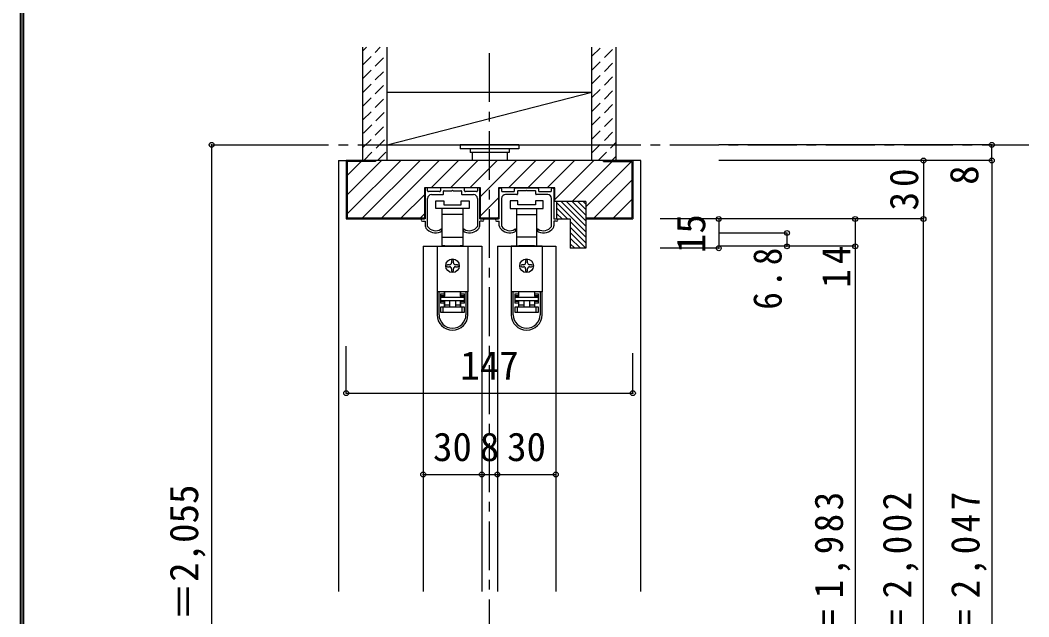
# Model space of a CAD drawing. Units: millimetres at full size, sheet at 1:5; details may follow other scales. Extents: x -973 to 977, y -718 to 696.
# Drawn here: x -973 to -456, y -301 to 5 of the extents above; entities that cross this region are included whole.
import ezdxf
from ezdxf.enums import TextEntityAlignment as Align

# ---------------------------------------------------------------- set-up
doc = ezdxf.new("R2010")
doc.units = ezdxf.units.MM
doc.header["$LTSCALE"] = 5
doc.header["$PDMODE"] = 32
doc.header["$PDSIZE"] = 2.5
doc.linetypes.add('CHAIN1', pattern=[8, 5, -1, 1, -1])
doc.linetypes.add('DASHED1', pattern=[1.8, 1.2, -0.6])
for name, color, linetype in [('0-1_通り芯', 4, 'CHAIN1'), ('0-2_柱', 7, 'Continuous'), ('0-3_仕上げ', 2, 'Continuous'), ('0-4_枠', 3, 'Continuous'), ('0-6_扉', 6, 'Continuous'), ('0-7_金物', 7, 'Continuous'), ('0-B_寸法', 7, 'Continuous'), ('0-C_ハッチ', 4, 'DASHED1'), ('F-1_枠', 6, 'Continuous')]:
    doc.layers.add(name, color=color, linetype=linetype)
doc.styles.add('ＭＳ ゴシック', font='')
doc.styles.get('ＭＳ ゴシック').set_extended_font_data('MS Gothic')

msp = doc.modelspace()

# ---------------------------------------------------------------- linework, layer by layer
at = {"layer": '0-1_通り芯'}
for p, q in [((-732.68, -517.167), (-732.68, -9.167)), ((-840.18, -59.167), (-456.18, -59.167))]:
    msp.add_line(p, q, dxfattribs=at)
at = {"layer": '0-2_柱', "color": 3}
for p, q in [((-785.18, -32.167), (-680.18, -32.167)), ((-785.18, -59.167), (-680.18, -59.167))]:
    msp.add_line(p, q, dxfattribs=at)
at = {"layer": '0-2_柱'}
msp.add_line((-785.18, -59.167), (-680.18, -32.167), dxfattribs=at)
at = {"layer": '0-2_柱', "color": 4}
for q in [(-875.18, -517.167), (-840.18, -59.167)]:
    msp.add_line((-875.18, -59.167), q, dxfattribs=at)
at = {"layer": '0-2_柱'}
msp.add_point((-875.18, -59.167), dxfattribs=at)
at = {"layer": '0-3_仕上げ'}
for p, q in [((-797.68, -67.167), (-797.68, -9.167)), ((-785.18, -67.167), (-785.18, -9.167)), ((-680.18, -67.167), (-680.18, -9.167)), ((-667.68, -67.167), (-667.68, -9.167))]:
    msp.add_line(p, q, dxfattribs=at)
at = {"layer": '0-4_枠', "color": 4}
for p, q in [((-810.18, -67.167), (-806.18, -67.167)), ((-810.18, -67.167), (-810.18, -288.167)), ((-655.18, -67.167), (-659.18, -67.167)), ((-655.18, -288.167), (-655.18, -67.167))]:
    msp.add_line(p, q, dxfattribs=at)
at = {"layer": '0-4_枠'}
for p, q in [((-791.18, -67.167), (-791.18, -67.667)), ((-674.18, -67.667), (-674.18, -67.167)), ((-659.18, -67.167), (-659.18, -97.167)), ((-805.68, -67.667), (-805.68, -96.667)), ((-791.18, -67.667), (-805.68, -67.667)), ((-674.18, -67.667), (-659.68, -67.667)), ((-659.68, -67.667), (-659.68, -96.667)), ((-737.28, -97.167), (-737.28, -81.167)), ((-699.28, -81.167), (-728.08, -81.167)), ((-728.08, -81.167), (-728.08, -97.167)), ((-683.28, -88.167), (-683.28, -112.167)), ((-806.18, -97.167), (-766.08, -97.167)), ((-805.68, -96.667), (-766.08, -96.667)), ((-737.28, -96.667), (-728.08, -96.667)), ((-737.28, -97.167), (-728.08, -97.167)), ((-691.28, -97.167), (-691.28, -112.167)), ((-683.28, -96.667), (-659.68, -96.667)), ((-683.28, -97.167), (-659.18, -97.167)), ((-683.28, -112.167), (-691.28, -112.167))]:
    msp.add_line(p, q, dxfattribs=at)
for points in [[(-659.18, -67.167), (-806.18, -67.167), (-806.18, -97.167)], [(-737.28, -81.167), (-766.08, -81.167), (-766.08, -97.167)], [(-683.28, -88.167), (-699.28, -88.167), (-699.28, -81.167)], [(-698.28, -88.167), (-698.28, -93.417), (-698.28, -97.167), (-691.28, -97.167)]]:
    msp.add_lwpolyline(points, dxfattribs=at)
at = {"layer": '0-6_扉'}
for p, q in [((-766.68, -111.167), (-736.68, -111.167)), ((-766.68, -111.167), (-766.68, -288.167)), ((-736.68, -111.167), (-736.68, -288.167)), ((-728.68, -111.167), (-698.68, -111.167)), ((-728.68, -111.167), (-728.68, -288.167)), ((-698.68, -111.167), (-698.68, -288.167))]:
    msp.add_line(p, q, dxfattribs=at)
at = {"layer": '0-7_金物'}
for p, q in [((-717.68, -59.167), (-747.68, -59.167)), ((-747.68, -59.167), (-747.68, -61.167)), ((-717.68, -61.167), (-747.68, -61.167)), ((-742.68, -61.167), (-742.68, -63.167)), ((-722.68, -61.167), (-722.68, -63.167)), ((-717.68, -59.167), (-717.68, -61.167)), ((-722.68, -63.167), (-742.68, -63.167)), ((-741.68, -63.167), (-741.68, -67.167)), ((-723.68, -63.167), (-723.68, -67.167)), ((-764.98, -81.167), (-765.18, -81.167)), ((-764.48, -82.667), (-764.48, -81.667)), ((-757.83, -81.667), (-757.83, -82.667)), ((-746.03, -81.167), (-757.33, -81.167)), ((-745.53, -82.667), (-745.53, -81.667)), ((-738.88, -81.667), (-738.88, -82.667)), ((-738.18, -81.167), (-738.38, -81.167)), ((-737.68, -97.167), (-737.68, -81.667)), ((-727.68, -97.167), (-727.68, -81.667)), ((-727.18, -81.167), (-726.98, -81.167)), ((-726.48, -81.667), (-726.48, -82.667)), ((-719.83, -82.667), (-719.83, -81.667)), ((-719.33, -81.167), (-708.03, -81.167)), ((-707.53, -81.667), (-707.53, -82.667)), ((-700.88, -82.667), (-700.88, -81.667)), ((-700.38, -81.167), (-700.18, -81.167)), ((-699.68, -81.667), (-699.68, -97.167)), ((-764.48, -100.79), (-764.48, -86.667)), ((-758.33, -83.167), (-763.98, -83.167)), ((-762.48, -84.667), (-756.63, -84.667)), ((-760.18, -91.867), (-760.18, -87.867)), ((-760.18, -87.867), (-756.18, -87.867)), ((-756.33, -84.367), (-756.33, -82.967)), ((-756.18, -87.867), (-756.18, -89.867)), ((-747.18, -87.867), (-743.18, -87.867)), ((-747.18, -89.867), (-747.18, -87.867)), ((-747.03, -82.967), (-747.03, -84.367)), ((-746.73, -84.667), (-740.88, -84.667)), ((-739.38, -83.167), (-745.03, -83.167)), ((-743.18, -87.867), (-743.18, -91.867)), ((-738.88, -86.667), (-738.88, -100.79)), ((-726.48, -86.667), (-726.48, -100.79)), ((-725.98, -83.167), (-720.33, -83.167)), ((-718.63, -84.667), (-724.48, -84.667)), ((-722.18, -87.867), (-722.18, -91.867)), ((-718.18, -87.867), (-722.18, -87.867)), ((-718.33, -82.967), (-718.33, -84.367)), ((-718.18, -89.867), (-718.18, -87.867)), ((-709.18, -87.867), (-709.18, -89.867)), ((-705.18, -87.867), (-709.18, -87.867)), ((-709.03, -84.367), (-709.03, -82.967)), ((-702.88, -84.667), (-708.73, -84.667)), ((-707.03, -83.167), (-701.38, -83.167)), ((-705.18, -91.867), (-705.18, -87.867)), ((-700.88, -100.79), (-700.88, -86.667)), ((-751.68, -91.867), (-760.18, -91.867)), ((-756.93, -106.467), (-756.93, -91.867)), ((-756.18, -89.867), (-747.18, -89.867)), ((-743.18, -91.867), (-751.68, -91.867)), ((-746.43, -91.867), (-746.43, -106.467)), ((-722.18, -91.867), (-713.68, -91.867)), ((-718.93, -91.867), (-718.93, -106.467)), ((-709.18, -89.867), (-718.18, -89.867)), ((-713.68, -91.867), (-705.18, -91.867)), ((-708.43, -106.467), (-708.43, -91.867)), ((-751.68, -94.867), (-756.93, -94.867)), ((-746.43, -94.867), (-751.68, -94.867)), ((-737.68, -97.167), (-736.28, -97.167)), ((-727.68, -97.167), (-729.08, -97.167)), ((-718.93, -94.867), (-713.68, -94.867)), ((-713.68, -94.867), (-708.43, -94.867)), ((-699.68, -97.167), (-698.28, -97.167)), ((-757.18, -102.924), (-757.18, -102.667)), ((-746.18, -102.667), (-746.18, -102.924)), ((-737.68, -100.632), (-737.68, -98.367)), ((-736.28, -98.367), (-737.68, -98.367)), ((-729.08, -98.367), (-727.68, -98.367)), ((-727.68, -100.632), (-727.68, -98.367)), ((-719.18, -102.667), (-719.18, -102.924)), ((-708.18, -102.924), (-708.18, -102.667)), ((-756.93, -110.867), (-756.93, -106.467)), ((-756.93, -106.467), (-751.68, -106.467)), ((-751.68, -106.467), (-746.43, -106.467)), ((-746.43, -106.467), (-746.43, -110.867)), ((-718.93, -106.467), (-718.93, -110.867)), ((-713.68, -106.467), (-718.93, -106.467)), ((-708.43, -106.467), (-713.68, -106.467)), ((-708.43, -110.867), (-708.43, -106.467)), ((-759.58, -111.167), (-743.78, -111.167)), ((-759.58, -111.167), (-759.58, -134.467)), ((-755.68, -110.867), (-756.93, -110.867)), ((-755.68, -111.167), (-755.68, -110.867)), ((-746.43, -110.867), (-747.68, -110.867)), ((-743.78, -111.167), (-743.78, -134.467)), ((-721.58, -111.167), (-721.58, -134.467)), ((-705.78, -111.167), (-721.58, -111.167)), ((-718.93, -110.867), (-717.68, -110.867)), ((-709.68, -111.167), (-709.68, -110.867)), ((-709.68, -110.867), (-708.43, -110.867)), ((-705.78, -111.167), (-705.78, -134.467)), ((-752.18, -118.667), (-752.18, -119.667)), ((-751.18, -119.667), (-751.18, -118.667)), ((-714.18, -118.667), (-714.18, -119.667)), ((-713.18, -119.667), (-713.18, -118.667)), ((-753.18, -120.667), (-754.18, -120.667)), ((-754.18, -121.667), (-753.18, -121.667)), ((-752.18, -122.667), (-752.18, -123.667)), ((-751.18, -123.667), (-751.18, -122.667)), ((-749.18, -120.667), (-750.18, -120.667)), ((-750.18, -121.667), (-749.18, -121.667)), ((-715.18, -120.667), (-716.18, -120.667)), ((-716.18, -121.667), (-715.18, -121.667)), ((-714.18, -122.667), (-714.18, -123.667)), ((-713.18, -123.667), (-713.18, -122.667)), ((-711.18, -120.667), (-712.18, -120.667)), ((-712.18, -121.667), (-711.18, -121.667)), ((-759.58, -134.467), (-759.58, -134.567)), ((-743.78, -134.467), (-759.58, -134.467)), ((-759.58, -134.567), (-759.58, -146.267)), ((-758.58, -134.567), (-759.58, -134.567)), ((-758.58, -146.267), (-758.58, -134.567)), ((-755.88, -134.567), (-758.58, -134.567)), ((-757.78, -135.567), (-755.88, -135.567)), ((-757.78, -135.567), (-757.78, -140.267)), ((-755.88, -136.567), (-757.78, -136.567)), ((-755.68, -136.667), (-757.58, -136.667)), ((-757.58, -136.667), (-757.58, -137.167)), ((-756.58, -134.567), (-756.58, -134.467)), ((-755.88, -134.567), (-755.88, -135.567)), ((-755.88, -135.567), (-755.88, -136.567)), ((-755.68, -136.667), (-755.68, -134.467)), ((-755.68, -141.167), (-755.68, -139.167)), ((-753.18, -139.167), (-753.18, -142.167)), ((-750.18, -139.167), (-750.18, -142.167)), ((-747.68, -134.467), (-747.68, -136.667)), ((-745.78, -136.667), (-747.68, -136.667)), ((-747.68, -139.167), (-747.68, -141.167)), ((-747.48, -135.567), (-747.48, -134.567)), ((-744.78, -134.567), (-747.48, -134.567)), ((-747.48, -135.567), (-745.58, -135.567)), ((-747.48, -139.267), (-745.58, -139.267)), ((-747.48, -140.267), (-747.48, -139.267)), ((-746.78, -134.467), (-746.78, -134.567)), ((-745.78, -137.167), (-745.78, -136.667)), ((-745.58, -140.267), (-745.58, -135.567)), ((-743.78, -134.467), (-743.78, -134.567)), ((-743.78, -146.267), (-743.78, -134.567)), ((-721.58, -134.467), (-721.58, -134.567)), ((-705.78, -134.467), (-721.58, -134.467)), ((-721.58, -134.567), (-721.58, -146.267)), ((-720.58, -134.567), (-721.58, -134.567)), ((-720.58, -146.267), (-720.58, -134.567)), ((-717.88, -134.567), (-720.58, -134.567)), ((-719.78, -135.567), (-717.88, -135.567)), ((-719.78, -135.567), (-719.78, -140.267)), ((-717.88, -136.567), (-719.78, -136.567)), ((-717.68, -136.667), (-719.58, -136.667)), ((-719.58, -136.667), (-719.58, -137.167)), ((-718.58, -134.567), (-718.58, -134.467)), ((-717.88, -134.567), (-717.88, -135.567)), ((-717.88, -135.567), (-717.88, -136.567)), ((-717.68, -136.667), (-717.68, -134.467)), ((-717.68, -141.167), (-717.68, -139.167)), ((-715.18, -139.167), (-715.18, -142.167)), ((-712.18, -139.167), (-712.18, -142.167)), ((-709.68, -134.467), (-709.68, -136.667)), ((-707.78, -136.667), (-709.68, -136.667)), ((-709.68, -139.167), (-709.68, -141.167)), ((-709.48, -135.567), (-709.48, -134.567)), ((-706.78, -134.567), (-709.48, -134.567)), ((-709.48, -135.567), (-707.58, -135.567)), ((-709.48, -139.267), (-707.58, -139.267)), ((-709.48, -140.267), (-709.48, -139.267)), ((-708.78, -134.467), (-708.78, -134.567)), ((-707.78, -137.167), (-707.78, -136.667)), ((-707.58, -140.267), (-707.58, -135.567)), ((-705.78, -134.467), (-705.78, -134.567)), ((-705.78, -146.267), (-705.78, -134.567)), ((-755.88, -140.267), (-757.78, -140.267)), ((-757.58, -145.167), (-757.58, -142.167)), ((-757.58, -142.167), (-756.58, -142.167)), ((-756.58, -142.167), (-756.58, -145.167)), ((-756.58, -142.167), (-746.78, -142.167)), ((-755.88, -140.267), (-755.88, -142.167)), ((-755.68, -141.167), (-753.18, -141.167)), ((-755.68, -142.167), (-755.68, -141.167)), ((-747.48, -142.167), (-747.48, -140.267)), ((-745.58, -140.267), (-747.48, -140.267)), ((-746.78, -145.167), (-746.78, -142.167)), ((-746.78, -142.167), (-745.78, -142.167)), ((-745.78, -142.167), (-745.78, -145.167)), ((-717.88, -140.267), (-719.78, -140.267)), ((-719.58, -145.167), (-719.58, -142.167)), ((-719.58, -142.167), (-718.58, -142.167)), ((-718.58, -142.167), (-718.58, -145.167)), ((-718.58, -142.167), (-708.78, -142.167)), ((-717.88, -140.267), (-717.88, -142.167)), ((-717.68, -141.167), (-715.18, -141.167)), ((-717.68, -142.167), (-717.68, -141.167)), ((-709.48, -142.167), (-709.48, -140.267)), ((-707.58, -140.267), (-709.48, -140.267)), ((-708.78, -145.167), (-708.78, -142.167)), ((-708.78, -142.167), (-707.78, -142.167)), ((-707.78, -142.167), (-707.78, -145.167)), ((-756.58, -145.167), (-757.58, -145.167)), ((-746.78, -145.167), (-756.58, -145.167)), ((-745.78, -145.167), (-746.78, -145.167)), ((-718.58, -145.167), (-719.58, -145.167)), ((-708.78, -145.167), (-718.58, -145.167)), ((-707.78, -145.167), (-708.78, -145.167))]:
    msp.add_line(p, q, dxfattribs=at)
for points in [[(-765.68, -81.667), (-765.68, -97.167), (-767.08, -97.167)], [(-756.03, -82.667), (-751.98, -82.667), (-751.68, -82.367), (-751.38, -82.667), (-747.33, -82.667)], [(-709.33, -82.667), (-713.38, -82.667), (-713.68, -82.367), (-713.98, -82.667), (-718.03, -82.667)], [(-767.08, -98.367), (-765.68, -98.367), (-765.68, -100.632)], [(-698.28, -98.367), (-699.68, -98.367), (-699.68, -100.632)], [(-755.68, -110.867), (-747.68, -110.867), (-747.68, -111.167)], [(-709.68, -110.867), (-717.68, -110.867), (-717.68, -111.167)], [(-757.78, -139.267), (-755.88, -139.267), (-755.88, -140.267)], [(-745.58, -136.567), (-747.48, -136.567), (-747.48, -135.567)], [(-743.78, -134.567), (-744.78, -134.567), (-744.78, -146.267)], [(-719.78, -139.267), (-717.88, -139.267), (-717.88, -140.267)], [(-707.58, -136.567), (-709.48, -136.567), (-709.48, -135.567)], [(-705.78, -134.567), (-706.78, -134.567), (-706.78, -146.267)], [(-750.18, -141.167), (-747.68, -141.167), (-747.68, -142.167)], [(-712.18, -141.167), (-709.68, -141.167), (-709.68, -142.167)]]:
    msp.add_lwpolyline(points, dxfattribs=at)
for points in [[(-745.78, -139.167), (-757.58, -139.167), (-757.58, -137.167), (-745.78, -137.167)], [(-707.78, -139.167), (-719.58, -139.167), (-719.58, -137.167), (-707.78, -137.167)]]:
    msp.add_lwpolyline(points, close=True, dxfattribs=at)
for centre in [(-751.68, -121.167), (-713.68, -121.167)]:
    msp.add_circle(centre, 3.5, dxfattribs=at)
for centre, radius, start, end in [((-765.18, -81.667), 0.5, 90, 180), ((-764.98, -81.667), 0.5, 360, 90), ((-763.98, -82.667), 0.5, 180, 270), ((-758.33, -82.667), 0.5, 270, 0), ((-757.33, -81.667), 0.5, 90, 180), ((-756.03, -82.967), 0.3, 90, 180), ((-747.33, -82.967), 0.3, 0, 90), ((-746.03, -81.667), 0.5, 0, 90), ((-745.03, -82.667), 0.5, 180, 270), ((-739.38, -82.667), 0.5, 270, 360), ((-738.38, -81.667), 0.5, 90, 180), ((-738.18, -81.667), 0.5, 0, 90), ((-727.18, -81.667), 0.5, 90, 180), ((-726.98, -81.667), 0.5, 360, 90), ((-725.98, -82.667), 0.5, 180, 270), ((-720.33, -82.667), 0.5, 270, 0), ((-719.33, -81.667), 0.5, 90, 180), ((-718.03, -82.967), 0.3, 90, 180), ((-709.33, -82.967), 0.3, 0, 90), ((-708.03, -81.667), 0.5, 0, 90), ((-707.03, -82.667), 0.5, 180, 270), ((-701.38, -82.667), 0.5, 270, 360), ((-700.38, -81.667), 0.5, 90, 180), ((-700.18, -81.667), 0.5, 0, 90), ((-762.48, -86.667), 2, 90, 180), ((-756.63, -84.367), 0.3, 270, 360), ((-746.73, -84.367), 0.3, 180, 270), ((-740.88, -86.667), 2, 0, 90), ((-724.48, -86.667), 2, 90, 180), ((-718.63, -84.367), 0.3, 270, 360), ((-708.73, -84.367), 0.3, 180, 270), ((-702.88, -86.667), 2, 0, 90), ((-767.08, -97.767), 0.6, 90, 270), ((-736.28, -97.767), 0.6, 270, 90), ((-729.08, -97.767), 0.6, 90, 270), ((-698.28, -97.767), 0.6, 270, 90), ((-763.68, -100.632), 2, 180, 215.95057), ((-760.28, -98.167), 6.2, 215.95057, 293.81884), ((-764.18, -100.79), 0.3, 180, 213.92311), ((-760.28, -98.167), 5, 213.92311, 301.89079), ((-758.18, -102.924), 1, 293.81884, 0), ((-757.48, -102.667), 0.3, 0, 121.89079), ((-745.88, -102.667), 0.3, 58.10921, 180), ((-745.18, -102.924), 1, 180, 246.18116), ((-743.08, -98.167), 5, 238.10921, 326.07689), ((-743.08, -98.167), 6.2, 246.18116, 324.04943), ((-739.18, -100.79), 0.3, 326.07689, 0), ((-739.68, -100.632), 2, 324.04943, 0), ((-725.68, -100.632), 2, 180, 215.95057), ((-722.28, -98.167), 6.2, 215.95057, 293.81884), ((-726.18, -100.79), 0.3, 180, 213.92311), ((-722.28, -98.167), 5, 213.92311, 301.89079), ((-720.18, -102.924), 1, 293.81884, 0), ((-719.48, -102.667), 0.3, 360, 121.89079), ((-707.88, -102.667), 0.3, 58.10921, 180), ((-707.18, -102.924), 1, 180, 246.18116), ((-705.08, -98.167), 5, 238.10921, 326.07689), ((-705.08, -98.167), 6.2, 246.18116, 324.04943), ((-701.18, -100.79), 0.3, 326.07689, 360), ((-701.68, -100.632), 2, 324.04943, 360), ((-751.68, -118.667), 0.5, 90, 180), ((-751.68, -118.667), 0.5, 0, 90), ((-713.68, -118.667), 0.5, 90, 180), ((-713.68, -118.667), 0.5, 0, 90), ((-754.18, -121.167), 0.5, 90, 180), ((-754.18, -121.167), 0.5, 180, 270), ((-753.18, -119.667), 1, 270, 0), ((-753.18, -122.667), 1, 0, 90), ((-751.68, -123.667), 0.5, 180, 270), ((-751.68, -123.667), 0.5, 270, 0), ((-750.18, -119.667), 1, 180, 270), ((-750.18, -122.667), 1, 90, 180), ((-749.18, -121.167), 0.5, 0, 90), ((-749.18, -121.167), 0.5, 270, 0), ((-716.18, -121.167), 0.5, 90, 180), ((-716.18, -121.167), 0.5, 180, 270), ((-715.18, -119.667), 1, 270, 0), ((-715.18, -122.667), 1, 0, 90), ((-713.68, -123.667), 0.5, 180, 270), ((-713.68, -123.667), 0.5, 270, 0), ((-712.18, -119.667), 1, 180, 270), ((-712.18, -122.667), 1, 90, 180), ((-711.18, -121.167), 0.5, 0, 90), ((-711.18, -121.167), 0.5, 270, 0), ((-751.68, -146.267), 7.9, 180, 0), ((-751.68, -146.267), 6.9, 180, 0), ((-713.68, -146.267), 7.9, 180, 0), ((-713.68, -146.267), 6.9, 180, 0)]:
    msp.add_arc(centre, radius, start, end, dxfattribs=at)
at = {"layer": '0-B_寸法', "color": 4}
for p, q in [((-475.18, -59.167), (-615.18, -59.167)), ((-475.18, -67.167), (-475.18, -59.167)), ((-475.18, -67.167), (-615.18, -67.167)), ((-510.18, -67.167), (-510.18, -97.167)), ((-475.18, -67.167), (-475.18, -505.167)), ((-615.18, -97.167), (-645.18, -97.167)), ((-510.18, -97.167), (-615.18, -97.167)), ((-615.18, -97.167), (-615.18, -112.167)), ((-545.18, -97.167), (-545.18, -111.167)), ((-510.18, -517.167), (-510.18, -97.167)), ((-580.18, -104.367), (-615.18, -104.367)), ((-580.18, -104.367), (-580.18, -111.167)), ((-615.18, -112.167), (-645.18, -112.167)), ((-545.18, -111.167), (-615.18, -111.167)), ((-545.18, -111.167), (-545.18, -497.167)), ((-806.18, -186.471), (-806.18, -162.413)), ((-659.18, -186.471), (-659.18, -165.913)), ((-806.18, -186.471), (-659.18, -186.471)), ((-766.68, -228.167), (-698.68, -228.167))]:
    msp.add_line(p, q, dxfattribs=at)
at = {"layer": '0-B_寸法'}
for p in [(-475.18, -59.167), (-510.18, -67.167), (-475.18, -67.167), (-615.18, -97.167), (-545.18, -97.167), (-510.18, -97.167), (-580.18, -104.367), (-615.18, -112.167), (-580.18, -111.167), (-545.18, -111.167), (-806.18, -186.471), (-659.18, -186.471), (-766.68, -228.167), (-736.68, -228.167), (-728.68, -228.167), (-698.68, -228.167)]:
    msp.add_point(p, dxfattribs=at)
at = {"layer": '0-C_ハッチ'}
for p, q in [((-797.68, -18.133), (-788.714, -9.167)), ((-797.68, -11.062), (-795.785, -9.167)), ((-680.18, -20.841), (-668.506, -9.167)), ((-680.18, -13.77), (-675.577, -9.167)), ((-797.68, -25.204), (-785.18, -12.704)), ((-680.18, -27.912), (-667.68, -15.412)), ((-797.68, -32.275), (-785.18, -19.775)), ((-680.18, -34.983), (-667.68, -22.483)), ((-797.68, -39.346), (-785.18, -26.846)), ((-680.18, -42.054), (-667.68, -29.554)), ((-797.68, -46.417), (-785.18, -33.917)), ((-797.359, -53.167), (-785.18, -40.988)), ((-680.18, -49.125), (-667.68, -36.625)), ((-680.18, -56.196), (-667.68, -43.696)), ((-797.708, -60.587), (-785.18, -48.059)), ((-680.18, -63.268), (-667.68, -50.768)), ((-797.216, -67.167), (-785.18, -55.13)), ((-677.008, -67.167), (-667.68, -57.839)), ((-790.145, -67.167), (-785.18, -62.202)), ((-669.937, -67.167), (-667.68, -64.91))]:
    msp.add_line(p, q, dxfattribs=at)
at = {"layer": '0-C_ハッチ', "linetype": 'Continuous'}
for p, q in [((-805.68, -94.612), (-778.235, -67.167)), ((-805.68, -84.713), (-788.134, -67.167)), ((-797.835, -96.667), (-768.335, -67.167)), ((-787.936, -96.667), (-758.436, -67.167)), ((-762.536, -81.167), (-748.536, -67.167)), ((-752.637, -81.167), (-738.637, -67.167)), ((-742.737, -81.167), (-728.737, -67.167)), ((-737.28, -85.609), (-718.838, -67.167)), ((-722.938, -81.167), (-708.938, -67.167)), ((-713.039, -81.167), (-699.039, -67.167)), ((-703.139, -81.167), (-689.139, -67.167)), ((-699.28, -87.207), (-679.24, -67.167)), ((-805.68, -74.813), (-798.534, -67.667)), ((-690.34, -88.167), (-669.84, -67.667)), ((-683.28, -91.006), (-659.941, -67.667)), ((-679.041, -96.667), (-659.68, -77.306)), ((-778.036, -96.667), (-766.08, -84.711)), ((-737.28, -95.509), (-728.08, -86.309)), ((-669.142, -96.667), (-659.68, -87.205)), ((-698.28, -88.699), (-683.28, -103.699)), ((-698.28, -91.527), (-692.641, -97.167)), ((-695.984, -88.167), (-683.28, -100.87)), ((-693.155, -88.167), (-683.28, -98.042)), ((-690.327, -88.167), (-683.28, -95.213)), ((-687.498, -88.167), (-683.28, -92.385)), ((-684.67, -88.167), (-683.28, -89.556)), ((-768.137, -96.667), (-766.08, -94.61)), ((-728.539, -96.667), (-728.08, -96.208)), ((-698.28, -94.355), (-695.469, -97.167)), ((-691.28, -98.527), (-683.28, -106.527)), ((-691.28, -101.355), (-683.28, -109.355)), ((-691.28, -104.184), (-683.297, -112.167)), ((-691.28, -107.012), (-686.126, -112.167)), ((-691.28, -109.841), (-688.954, -112.167))]:
    msp.add_line(p, q, dxfattribs=at)
at = {"layer": 'F-1_枠'}
for p, q in [((-973.347, 695.833), (-973.347, -700.833)), ((-972.514, 695.833), (-972.514, -700.833)), ((-971.68, 695.833), (-971.68, -700.833))]:
    msp.add_line(p, q, dxfattribs=at)

# ---------------------------------------------------------------- texts
at = {"layer": '0-2_柱', "style": 'ＭＳ ゴシック'}
msp.add_text('ＲＯＨ＝2,055', height=14.66, rotation=90, dxfattribs=at).set_placement((-877.68, -363.167), align=Align.BOTTOM_LEFT)
at = {"layer": '0-B_寸法', "style": 'ＭＳ ゴシック'}
for s, p in [('8', (-477.68, -79.667)), ('15', (-617.68, -114.667))]:
    msp.add_text(s, height=14.66, rotation=90, dxfattribs=at).set_placement(p, align=Align.BOTTOM_LEFT)
for s, p in [('147', (-747.68, -183.971)), ('30', (-761.68, -225.667)), ('8', (-737.68, -225.667)), ('30', (-723.68, -225.667))]:
    msp.add_text(s, height=14.66, dxfattribs=at).set_placement(p, align=Align.BOTTOM_LEFT)
at = {"layer": '0-B_寸法', "char_height": 14.66, "attachment_point": 7, "rotation": 90, "style": 'ＭＳ ゴシック'}
for s, insert in [('\\T1.27;\\W0.95;30', (-512.68, -92.792)), ('\\T1.27;\\W0.9;6.8', (-582.68, -143.667)), ('\\T1.27;\\W0.95;14', (-547.68, -132.417)), ('\\T1.19;\\W0.95;ＤＨ＝1,983', (-547.68, -359.417)), ('\\T1.19;\\W0.95;枠内＝2,002', (-512.68, -359.417)), ('\\T1.19;\\W0.95;枠外＝2,047', (-477.68, -359.417))]:
    msp.add_mtext(s, dxfattribs=dict(at, insert=insert))

doc.saveas('drawing.dxf')
